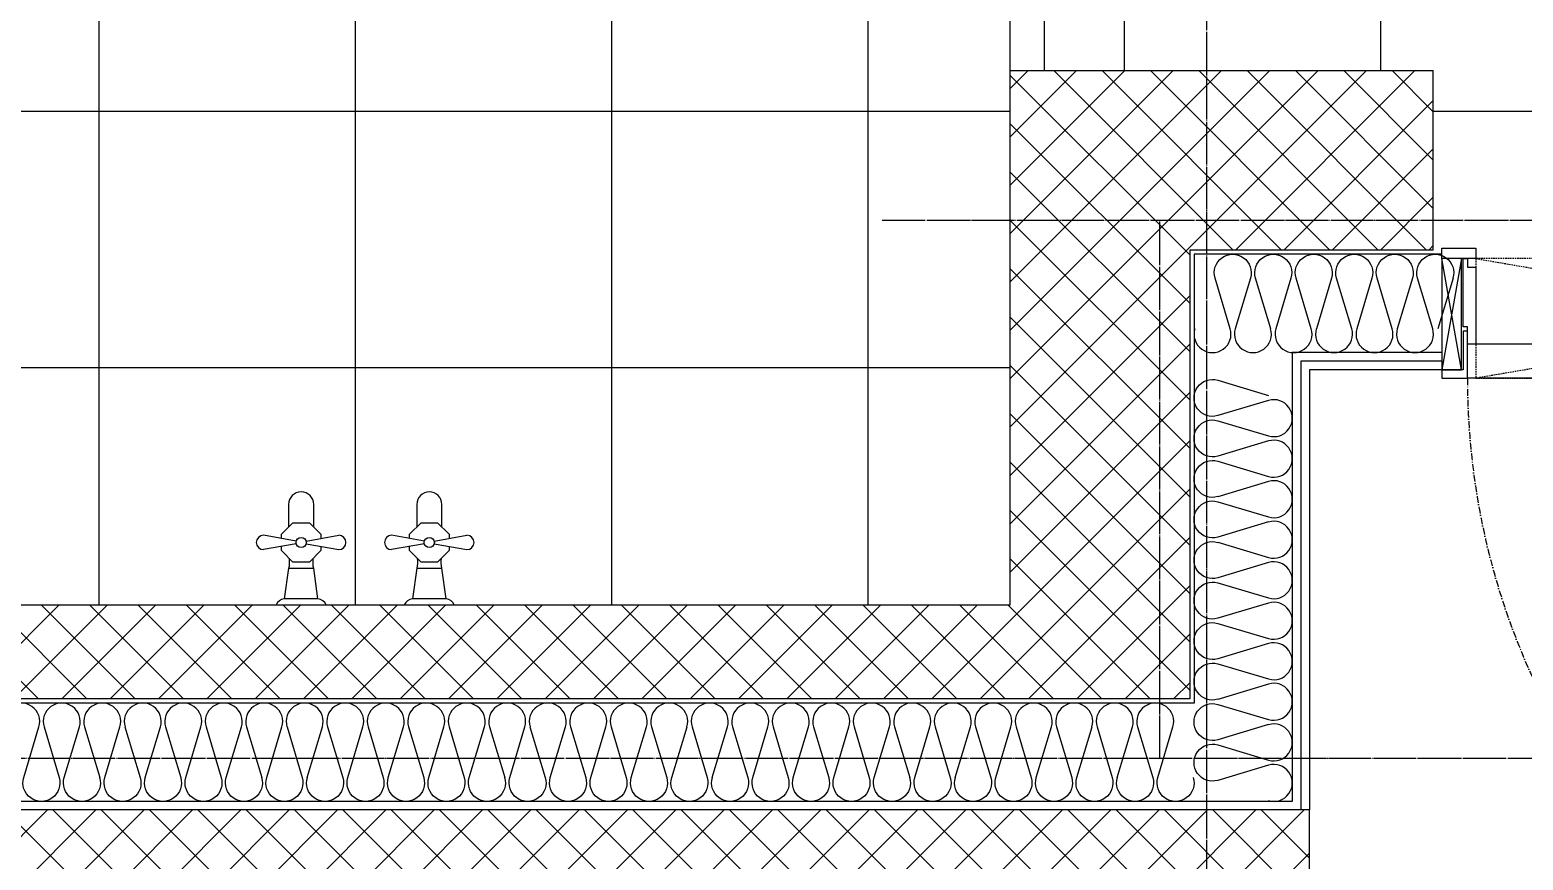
# Model space of a CAD drawing. Header units: millimetres. Extents: x 18456 to 179493, y -203649 to 469211.
# Drawn here: x 148822 to 150570, y -32899 to -31928 of the extents above; entities that cross this region are included whole.
import ezdxf

# ---------------------------------------------------------------- set-up
doc = ezdxf.new("R2010")
doc.units = ezdxf.units.MM
for name, pattern in [('X-평면도(기본형)$0$CEN', [52.5, 50, -1, 0.5, -1]), ('X-평면도(기본형)$0$CENN', [6.3, 4, -1, 0.3, -1]), ('X-평면도(기본형)$0$HID', [2.8, 1.8, -1])]:
    doc.linetypes.add(name, pattern=pattern)
for name, color, linetype, true_color in [('X-평면도(기본형)$0$40HAT', 9, 'Continuous', 0x808080), ('X-평면도(기본형)$0$4GYP', 4, 'Continuous', 0x00ffff), ('X-평면도(기본형)$0$CEN', 1, 'X-평면도(기본형)$0$CEN', 0xff0000), ('X-평면도(기본형)$0$DOOR', 4, 'Continuous', 0x00ffff), ('X-평면도(기본형)$0$INS', 9, 'Continuous', 0x808080), ('X-평면도(기본형)$0$INSUL', 9, 'Continuous', 0x808080), ('X-평면도(기본형)$0$LV', 4, 'Continuous', 0x00ffff), ('X-평면도(기본형)$0$TIL', 5, 'Continuous', 0x0000ff), ('X-평면도(기본형)$0$W2', 3, 'Continuous', 0x00ff00), ('X-평면도(기본형)$0$수전', 5, 'Continuous', 0x0000ff)]:
    doc.layers.add(name, color=color, linetype=linetype, true_color=true_color)
pattern_1 = [(315, (-431264.733, -191964.843), (28.2842712, 28.2842712), []), (45, (-431264.733, -191964.843), (-28.2842712, 28.2842712), [])]

# ---------------------------------------------------------------- blocks, each defined once
blk = doc.blocks.new('X-평면도(기본형)$0$수전-1')
at = {"layer": 'X-평면도(기본형)$0$수전'}
for p, q in [((33548.8, -11093.5), (33542.1, -11055.2)), ((33552.1, -11093.5), (33558.8, -11055.2)), ((33477.5, -11070.1), (33477.5, -11099.3)), ((33484.5, -11099.3), (33484.5, -11079.4)), ((33594.8, -11084.6), (33568.4, -11084.6)), ((33477.5, -11099.3), (33477.5, -11128.5)), ((33484.5, -11119.2), (33484.5, -11099.3)), ((33548.8, -11105.1), (33542.1, -11143.3)), ((33552.1, -11105.1), (33558.8, -11143.3)), ((33568.4, -11114), (33594.8, -11114))]:
    blk.add_line(p, q, dxfattribs=at)
for points in [[(33484.5, -11080), (33520.4, -11085), (33520.4, -11099.3), (33520.4, -11113.6), (33484.5, -11118.6)], [(33545.7, -11122.4), (33540.9, -11122.4), (33527.3, -11108.9), (33527.3, -11089.7), (33540.9, -11076.2), (33545.7, -11076.2)], [(33555.1, -11076.2), (33560, -11076.2), (33573.5, -11089.7), (33573.5, -11108.9)], [(33573.5, -11108.9), (33560, -11122.4), (33555.1, -11122.4)]]:
    blk.add_lwpolyline(points, dxfattribs=at)
blk.add_circle((33550.4, -11099.3), 5.91, dxfattribs=at)
for centre, radius, start, end in [((33550.4, -11055.2), 8.37, 0, 180), ((33471.5, -11081.8), 13.2, 10.588, 62.8148), ((33527.4, -11057.7), 28.1, 255.692, 278.489), ((33594.8, -11099.3), 14.7, 270, 90), ((33527.4, -11140.9), 28.1, 81.511, 104.308), ((33471.5, -11116.8), 13.2, 297.1852, 349.412), ((33550.4, -11143.3), 8.37, 180, 0)]:
    blk.add_arc(centre, radius, start, end, dxfattribs=at)
blk = doc.blocks.new('X-평면도(기본형)$0$pd900')
at = {"layer": 'X-평면도(기본형)$0$DOOR'}
for p, q in [((30, 140), (870, 140)), ((30, 100), (870, 100))]:
    blk.add_line(p, q, dxfattribs=at)
at = {"layer": 'X-평면도(기본형)$0$DOOR', "color": 1, "linetype": 'X-평면도(기본형)$0$HID', "true_color": 0xff0000}
for p, q in [((40, 0), (860, 140)), ((860, 0), (40, 140))]:
    blk.add_line(p, q, dxfattribs=at)
at = {"layer": 'X-평면도(기본형)$0$DOOR', "color": 1, "true_color": 0xff0000}
for p, q in [((23, 0), (0, 130)), ((23, 130), (0, 0)), ((877, 0), (900, 130)), ((877, 130), (900, 0))]:
    blk.add_line(p, q, dxfattribs=at)
at = {"layer": 'X-평면도(기본형)$0$DOOR', "color": 6, "true_color": 0xff00ff}
blk.add_lwpolyline([(30, 140), (70, 140), (70, 980), (30, 980)], close=True, dxfattribs=at)
at = {"layer": 'X-평면도(기본형)$0$DOOR'}
for points in [[(0, 130), (0, 140), (30, 140), (30, 85), (25, 85), (25, 130)], [(900, 130), (900, 140), (870, 140), (870, 85), (875, 85), (875, 130)], [(0, 0), (0, 130), (23, 130), (23, 0)], [(900, 0), (900, 130), (877, 130), (877, 0)], [(40, 100), (30, 100), (30, 80), (25, 80), (25, 0), (30, 0), (30, 10), (40, 10)], [(860, 100), (870, 100), (870, 80), (875, 80), (875, 0), (870, 0), (870, 10), (860, 10)], [(0, 0), (40, 0), (40, -12), (0, -12)], [(860, 0), (900, 0), (900, -12), (860, -12)]]:
    blk.add_lwpolyline(points, close=True, dxfattribs=at)
at = {"layer": 'X-평면도(기본형)$0$DOOR', "color": 1, "linetype": 'X-평면도(기본형)$0$HID', "true_color": 0xff0000}
blk.add_lwpolyline([(40, 0), (860, 0), (860, 140), (40, 140)], close=True, dxfattribs=at)
at = {"layer": 'X-평면도(기본형)$0$DOOR', "color": 1, "linetype": 'X-평면도(기본형)$0$CENN', "ltscale": 2, "true_color": 0xff0000}
blk.add_arc((30, 140), 840, 0, 87.2706, dxfattribs=at)
blk = doc.blocks.new('U113 (X-평면도(기본형)$0$ins-l)')
at = {"layer": 'X-평면도(기본형)$0$INSUL', "color": 8, "true_color": 0x808080}
for p, q in [((36.9, 24.2), (21.4, 75.8)), ((57.5, 75.8), (42, 24.2)), ((78.1, 24.2), (62.6, 75.8)), ((98.7, 75.8), (83.2, 24.2)), ((119.3, 24.2), (103.8, 75.8)), ((139.9, 75.8), (124.5, 24.2)), ((160.5, 24.2), (145.1, 75.8)), ((181.1, 75.8), (165.7, 24.2)), ((201.7, 24.2), (186.3, 75.8)), ((222.3, 75.8), (206.9, 24.2)), ((243, 24.2), (227.5, 75.8)), ((263.6, 75.8), (248.1, 24.2)), ((284.2, 24.2), (268.7, 75.8)), ((304.8, 75.8), (289.3, 24.2)), ((325.4, 24.2), (309.9, 75.8)), ((346, 75.8), (330.6, 24.2)), ((366.6, 24.2), (351.2, 75.8)), ((387.2, 75.8), (371.8, 24.2)), ((407.8, 24.2), (392.4, 75.8)), ((428.4, 75.8), (413, 24.2))]:
    blk.add_line(p, q, dxfattribs=at)
at = {"layer": 'X-평면도(기본형)$0$INSUL', "color": 8, "true_color": 0x808080, "extrusion": (0, 0, -1)}
for centre in [(-39.4, 81.2), (-80.7, 81.2), (-121.9, 81.2), (-163.1, 81.2), (-204.3, 81.2), (-245.5, 81.2), (-286.8, 81.2), (-328, 81.2), (-369.2, 81.2), (-410.4, 81.2)]:
    blk.add_arc(centre, 18.8, 343.3008, 196.6992, dxfattribs=at)
at = {"layer": 'X-평면도(기본형)$0$INSUL', "color": 8, "true_color": 0x808080}
for centre in [(18.8, 18.8), (60, 18.8), (101.3, 18.8), (142.5, 18.8), (183.7, 18.8), (224.9, 18.8), (266.1, 18.8), (307.4, 18.8), (348.6, 18.8), (389.8, 18.8)]:
    blk.add_arc(centre, 18.8, 163.3008, 16.6992, dxfattribs=at)
blk = doc.blocks.new('U121 (X-평면도(기본형)$0$ins-l)')
at = {"layer": 'X-평면도(기본형)$0$INSUL', "color": 8, "true_color": 0x808080}
for p, q in [((36.9, 24.2), (21.4, 75.8)), ((57.5, 75.8), (42, 24.2)), ((78.1, 24.2), (62.6, 75.8)), ((98.7, 75.8), (83.2, 24.2)), ((119.3, 24.2), (103.8, 75.8)), ((139.9, 75.8), (124.5, 24.2)), ((160.5, 24.2), (145.1, 75.8)), ((181.1, 75.8), (165.7, 24.2)), ((201.7, 24.2), (186.3, 75.8)), ((222.3, 75.8), (206.9, 24.2)), ((243, 24.2), (227.5, 75.8)), ((263.6, 75.8), (248.1, 24.2))]:
    blk.add_line(p, q, dxfattribs=at)
at = {"layer": 'X-평면도(기본형)$0$INSUL', "color": 8, "true_color": 0x808080, "extrusion": (0, 0, -1)}
for centre in [(-39.4, 81.2), (-80.7, 81.2), (-121.9, 81.2), (-163.1, 81.2), (-204.3, 81.2), (-245.5, 81.2)]:
    blk.add_arc(centre, 18.8, 343.3008, 196.6992, dxfattribs=at)
at = {"layer": 'X-평면도(기본형)$0$INSUL', "color": 8, "true_color": 0x808080}
for centre in [(18.8, 18.8), (60, 18.8), (101.3, 18.8), (142.5, 18.8), (183.7, 18.8), (224.9, 18.8)]:
    blk.add_arc(centre, 18.8, 163.3008, 16.6992, dxfattribs=at)
blk = doc.blocks.new('U185 (X-평면도(기본형)$0$ins-l)')
at = {"layer": 'X-평면도(기본형)$0$INSUL', "color": 8, "true_color": 0x808080}
for p, q in [((36.9, 24.2), (21.4, 75.8)), ((57.5, 75.8), (42, 24.2)), ((78.1, 24.2), (62.6, 75.8)), ((98.7, 75.8), (83.2, 24.2)), ((119.3, 24.2), (103.8, 75.8)), ((139.9, 75.8), (124.5, 24.2)), ((160.5, 24.2), (145.1, 75.8)), ((181.1, 75.8), (165.7, 24.2)), ((201.7, 24.2), (186.3, 75.8)), ((222.3, 75.8), (206.9, 24.2)), ((243, 24.2), (227.5, 75.8)), ((263.6, 75.8), (248.1, 24.2)), ((284.2, 24.2), (268.7, 75.8)), ((304.8, 75.8), (289.3, 24.2)), ((325.4, 24.2), (309.9, 75.8)), ((346, 75.8), (330.6, 24.2)), ((366.6, 24.2), (351.2, 75.8)), ((387.2, 75.8), (371.8, 24.2)), ((407.8, 24.2), (392.4, 75.8)), ((428.4, 75.8), (413, 24.2)), ((449.1, 24.2), (433.6, 75.8)), ((469.7, 75.8), (454.2, 24.2)), ((490.3, 24.2), (474.8, 75.8)), ((510.9, 75.8), (495.4, 24.2)), ((531.5, 24.2), (516, 75.8)), ((552.1, 75.8), (536.6, 24.2)), ((572.7, 24.2), (557.3, 75.8)), ((593.3, 75.8), (577.9, 24.2)), ((613.9, 24.2), (598.5, 75.8)), ((634.5, 75.8), (619.1, 24.2)), ((655.2, 24.2), (639.7, 75.8)), ((675.8, 75.8), (660.3, 24.2)), ((696.4, 24.2), (680.9, 75.8)), ((717, 75.8), (701.5, 24.2)), ((737.6, 24.2), (722.1, 75.8)), ((758.2, 75.8), (742.7, 24.2)), ((778.8, 24.2), (763.4, 75.8)), ((799.4, 75.8), (784, 24.2)), ((820, 24.2), (804.6, 75.8)), ((840.6, 75.8), (825.2, 24.2)), ((861.3, 24.2), (845.8, 75.8)), ((881.9, 75.8), (866.4, 24.2)), ((902.5, 24.2), (887, 75.8)), ((923.1, 75.8), (907.6, 24.2)), ((943.7, 24.2), (928.2, 75.8)), ((964.3, 75.8), (948.8, 24.2)), ((984.9, 24.2), (969.5, 75.8)), ((1005.5, 75.8), (990.1, 24.2)), ((1026.1, 24.2), (1010.7, 75.8)), ((1046.7, 75.8), (1031.3, 24.2)), ((1067.4, 24.2), (1051.9, 75.8)), ((1088, 75.8), (1072.5, 24.2)), ((1108.6, 24.2), (1093.1, 75.8)), ((1129.2, 75.8), (1113.7, 24.2)), ((1149.8, 24.2), (1134.3, 75.8)), ((1170.4, 75.8), (1154.9, 24.2)), ((1191, 24.2), (1175.6, 75.8))]:
    blk.add_line(p, q, dxfattribs=at)
at = {"layer": 'X-평면도(기본형)$0$INSUL', "color": 8, "true_color": 0x808080, "extrusion": (0, 0, -1)}
for centre in [(-39.4, 81.2), (-80.7, 81.2), (-121.9, 81.2), (-163.1, 81.2), (-204.3, 81.2), (-245.5, 81.2), (-286.8, 81.2), (-328, 81.2), (-369.2, 81.2), (-410.4, 81.2), (-451.6, 81.2), (-492.9, 81.2), (-534.1, 81.2), (-575.3, 81.2), (-616.5, 81.2), (-657.7, 81.2), (-699, 81.2), (-740.2, 81.2), (-781.4, 81.2), (-822.6, 81.2), (-863.8, 81.2), (-905.1, 81.2), (-946.3, 81.2), (-987.5, 81.2), (-1028.7, 81.2), (-1069.9, 81.2), (-1111.1, 81.2), (-1152.4, 81.2), (-1193.6, 81.2)]:
    blk.add_arc(centre, 18.8, 343.3008, 196.6992, dxfattribs=at)
at = {"layer": 'X-평면도(기본형)$0$INSUL', "color": 8, "true_color": 0x808080}
for centre in [(18.8, 18.8), (60, 18.8), (101.3, 18.8), (142.5, 18.8), (183.7, 18.8), (224.9, 18.8), (266.1, 18.8), (307.4, 18.8), (348.6, 18.8), (389.8, 18.8), (431, 18.8), (472.2, 18.8), (513.5, 18.8), (554.7, 18.8), (595.9, 18.8), (637.1, 18.8), (678.3, 18.8), (719.6, 18.8), (760.8, 18.8), (802, 18.8), (843.2, 18.8), (884.4, 18.8), (925.7, 18.8), (966.9, 18.8), (1008.1, 18.8), (1049.3, 18.8), (1090.5, 18.8), (1131.8, 18.8), (1173, 18.8)]:
    blk.add_arc(centre, 18.8, 163.3008, 16.6992, dxfattribs=at)

msp = doc.modelspace()

# ---------------------------------------------------------------- hatches: boundary and pattern name
at = {"layer": 'X-평면도(기본형)$0$40HAT'}
h = msp.add_hatch(dxfattribs=at)
h.set_pattern_fill('H3', color=256, scale=40, style=0, pattern_type=2)
h.set_pattern_definition(pattern_1)
h.paths.add_polyline_path([(148199.4, -32770.6), (148199.4, -32710.6), (150179.4, -32710.6), (150179.4, -32185.6), (150464.4, -32185.6), (150464.4, -31975.6), (149969.4, -31975.6), (149969.4, -32600.6), (148219.4, -32600.6), (148219.4, -32560.6), (146784.4, -32560.6), (146784.4, -32770.6)], flags=0)
h = msp.add_hatch(dxfattribs=at)
h.set_pattern_fill('H3', color=256, scale=40, style=0, pattern_type=2)
h.set_pattern_definition(pattern_1)
h.paths.add_polyline_path([(148329.4, -33740.6), (148329.4, -33830.6), (148829.4, -33830.6), (148829.4, -32930.6), (150109.4, -32930.6), (150109.4, -33860.6), (150199.4, -33860.6), (150199.4, -33200.6), (150319.4, -33200.6), (150319.4, -32840.6), (148739.4, -32840.6), (148739.4, -33740.6), (148329.4, -33740.6)], flags=0)
at = {"layer": 'X-평면도(기본형)$0$TIL'}
h = msp.add_hatch(dxfattribs=at)
h.set_pattern_fill('H3', color=256, scale=300, angle=45, style=0, pattern_type=2)
h.set_pattern_definition([(360, (-770897.08, 237076.72), (2e-13, 300), []), (90, (-770897.08, 237076.72), (-300, 9e-14), [])])
h.paths.add_polyline_path([(148749.4, -32400.6), (148749.4, -32600.6), (149969.4, -32600.6), (149969.4, -31975.6), (150464.4, -31975.6), (150464.4, -32183.6), (150514.4, -32183.6), (150514.4, -32295.6), (151334.4, -32295.6), (151334.4, -32183.6), (151384.4, -32183.6), (151384.4, -31975.6), (151984.4, -31975.6), (151984.4, -31535.6), (149809.4, -31535.6), (149809.4, -31780.6), (148749.4, -31780.6), (148749.4, -30875.6), (147284.4, -30875.6), (147284.4, -31250.6), (141889.4, -31250.6), (141889.4, -32560.6), (145264.4, -32560.6), (145264.4, -32675.6), (146784.4, -32675.6), (146784.4, -32560.6), (148219.4, -32560.6), (148219.4, -32600.6), (148549.4, -32600.6), (148549.4, -32400.6)], flags=0)

# ---------------------------------------------------------------- linework, layer by layer
at = {"layer": 'X-평면도(기본형)$0$4GYP'}
for p, q in [((150474.4, -32315.6), (150309.4, -32315.6)), ((150309.4, -32315.6), (150309.4, -32840.6)), ((150474.4, -32325.6), (150319.4, -32325.6)), ((150319.4, -32325.6), (150319.4, -32840.6))]:
    msp.add_line(p, q, dxfattribs=at)
at = {"layer": 'X-평면도(기본형)$0$CEN'}
for p, q in [((150199.4, -35760.6), (150199.4, -29625.6)), ((149819.4, -32150.6), (153384.4, -32150.6)), ((150144.4, -32780.6), (150144.4, -32150.6)), ((153384.4, -32780.6), (148219.4, -32780.6))]:
    msp.add_line(p, q, dxfattribs=at)
at = {"layer": 'X-평면도(기본형)$0$INS'}
for p, q in [((150474.4, -32190.6), (150184.4, -32190.6)), ((150184.4, -32190.6), (150184.4, -32715.6)), ((150474.4, -32305.6), (150299.4, -32305.6)), ((150299.4, -32305.6), (150299.4, -32830.6)), ((150184.4, -32715.6), (148204.4, -32715.6)), ((150299.4, -32830.6), (148319.4, -32830.6))]:
    msp.add_line(p, q, dxfattribs=at)
at = {"layer": 'X-평면도(기본형)$0$LV'}
for points in [[(150009.4, -31975.6), (150009.4, -31740.6), (149809.4, -31740.6)], [(149969.4, -31975.6), (149969.4, -31780.6), (149809.4, -31780.6)]]:
    msp.add_lwpolyline(points, dxfattribs=at)
at = {"layer": 'X-평면도(기본형)$0$W2'}
for p, q in [((149969.4, -31975.6), (150464.4, -31975.6)), ((149969.4, -32600.6), (149969.4, -31975.6)), ((150464.4, -32185.6), (150464.4, -31975.6)), ((150464.4, -32185.6), (150179.4, -32185.6)), ((150179.4, -32185.6), (150179.4, -32710.6)), ((148219.4, -32600.6), (149969.4, -32600.6)), ((150179.4, -32710.6), (148199.4, -32710.6)), ((150319.4, -32840.6), (148739.4, -32840.6)), ((150319.4, -33200.6), (150319.4, -32840.6))]:
    msp.add_line(p, q, dxfattribs=at)

# ---------------------------------------------------------------- block references
at = {"rotation": 180}
msp.add_blockref('X-평면도(기본형)$0$pd900', (151374.4, -32195.6), dxfattribs=at)
at = {"layer": 'X-평면도(기본형)$0$INSUL', "yscale": 1.149999999999999, "zscale": 1.149999999999999}
for name, p, xscale in [('U121 (X-평면도(기본형)$0$ins-l)', (150184.4, -32305.6), 1.149999999999999), ('U185 (X-평면도(기본형)$0$ins-l)', (150184.4, -32830.6), -1.149999999999999)]:
    msp.add_blockref(name, p, dxfattribs=dict(at, xscale=xscale))
at = {"layer": 'X-평면도(기본형)$0$INSUL', "xscale": 1.149999999999999, "yscale": 1.149999999999999, "zscale": 1.149999999999999, "rotation": 90}
msp.add_blockref('U113 (X-평면도(기본형)$0$ins-l)', (150299.4, -32830.6), dxfattribs=at)
at = {"layer": 'X-평면도(기본형)$0$수전', "rotation": 90}
for p in [(138040.1, -66078.1), (138190.1, -66078.1)]:
    msp.add_blockref('X-평면도(기본형)$0$수전-1', p, dxfattribs=at)

doc.saveas('drawing.dxf')
